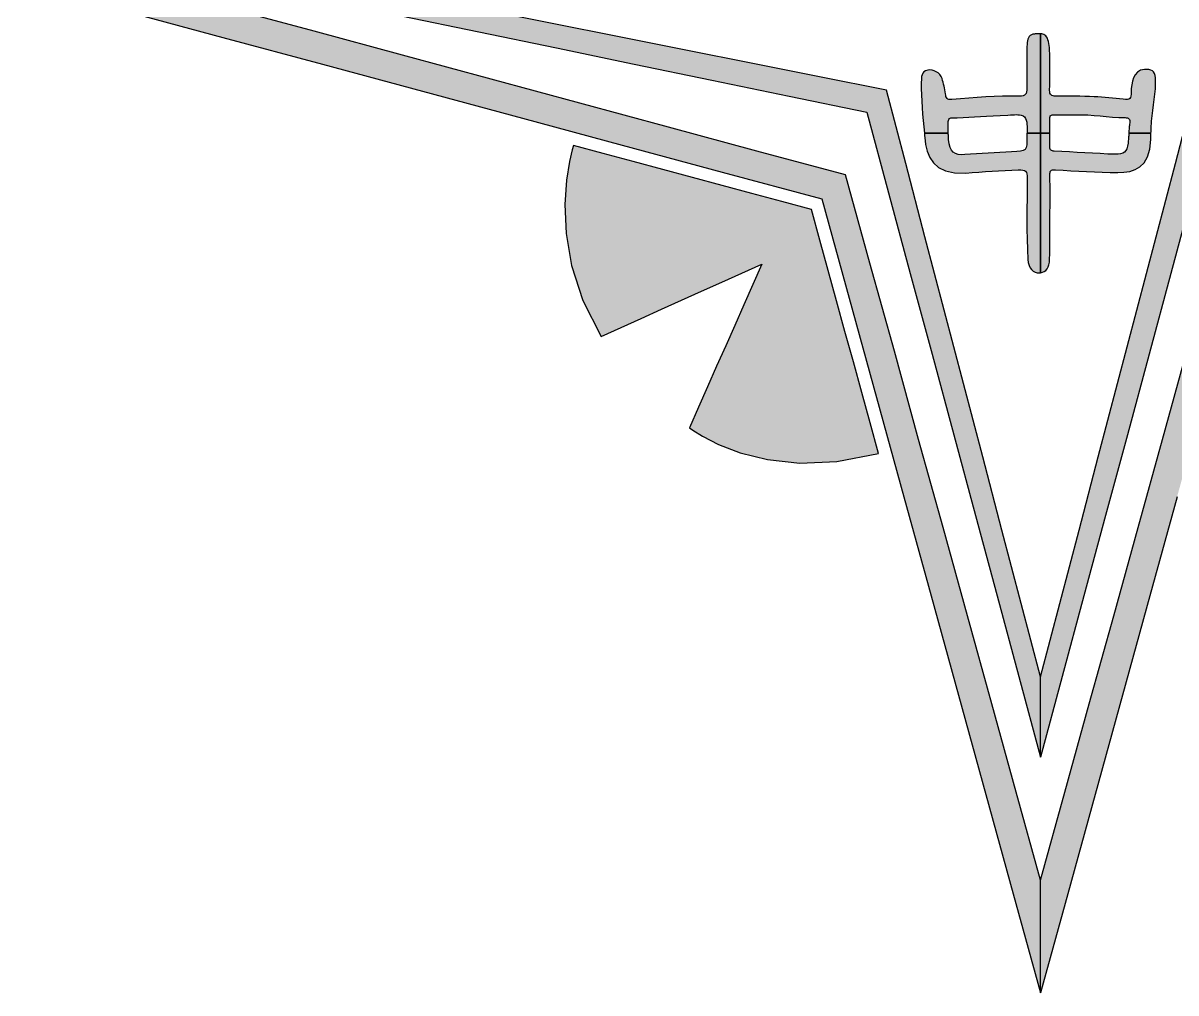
# Model space of a CAD drawing. Extents: x 10.5 to 37.6, y 10.6 to 37.5.
# Drawn here: x 10.54 to 25.9, y 10.6 to 23.52 of the extents above; entities that cross this region are included whole.
import ezdxf

# ---------------------------------------------------------------- set-up
doc = ezdxf.new("R2010")
doc.units = 0
doc.header["$MEASUREMENT"] = 0
doc.layers.add('_U_30EC_U_30A4_U_30E4_U_33', color=7, linetype='CONTINUOUS')

msp = doc.modelspace()

# ---------------------------------------------------------------- hatches: boundary and pattern name
at = {"layer": '_U_30EC_U_30A4_U_30E4_U_33'}
h = msp.add_hatch(color=29, dxfattribs=at)
h.dxf.hatch_style = 2
h.paths.add_polyline_path([(24.095, 12.1), (23.77, 13.274), (23.445, 14.449), (23.121, 15.624), (22.796, 16.799), (22.471, 17.973), (22.147, 19.148), (21.822, 20.323), (21.497, 21.497), (20.317, 21.816), (19.137, 22.135), (17.957, 22.454), (16.777, 22.773), (15.597, 23.092), (14.417, 23.411), (13.237, 23.73), (12.057, 24.048), (13.237, 24.371), (14.417, 24.694), (15.597, 25.016), (16.777, 25.339), (17.957, 25.662), (19.137, 25.984), (20.317, 26.307), (21.497, 26.63), (21.822, 27.799), (22.147, 28.967), (22.471, 30.136), (22.796, 31.305), (23.121, 32.474), (23.445, 33.643), (23.77, 34.812), (24.095, 35.981), (24.095, 36.168), (24.095, 36.356), (24.095, 36.543), (24.095, 36.731), (24.095, 36.918), (24.095, 37.106), (24.095, 37.293), (24.095, 37.481), (23.731, 36.166), (23.367, 34.851), (23.003, 33.537), (22.639, 32.222), (22.275, 30.907), (21.911, 29.592), (21.547, 28.278), (21.183, 26.963), (19.853, 26.599), (18.523, 26.234), (17.192, 25.87), (15.862, 25.506), (14.531, 25.141), (13.201, 24.777), (11.87, 24.413), (10.54, 24.048), (11.87, 23.689), (13.201, 23.33), (14.531, 22.972), (15.862, 22.613), (17.192, 22.254), (18.523, 21.895), (19.853, 21.536), (21.183, 21.177), (21.547, 19.854), (21.911, 18.532), (22.275, 17.21), (22.639, 15.888), (23.003, 14.566), (23.367, 13.244), (23.731, 11.921), (24.095, 10.599), (24.095, 10.787), (24.095, 10.974), (24.095, 11.162), (24.095, 11.349), (24.095, 11.537), (24.095, 11.725), (24.095, 11.912)])
h = msp.add_hatch(color=29, dxfattribs=at)
h.dxf.hatch_style = 2
h.paths.add_polyline_path([(24.095, 12.1), (24.419, 13.274), (24.744, 14.449), (25.069, 15.624), (25.393, 16.799), (25.718, 17.973), (26.043, 19.148), (26.367, 20.323), (26.692, 21.497), (27.872, 21.816), (29.052, 22.135), (30.232, 22.454), (31.412, 22.773), (32.592, 23.092), (33.772, 23.411), (34.952, 23.73), (36.132, 24.048), (34.952, 24.371), (33.772, 24.694), (32.592, 25.016), (31.412, 25.339), (30.232, 25.662), (29.052, 25.984), (27.872, 26.307), (26.692, 26.63), (26.367, 27.799), (26.043, 28.967), (25.718, 30.136), (25.393, 31.305), (25.069, 32.474), (24.744, 33.643), (24.419, 34.812), (24.095, 35.981), (24.095, 36.168), (24.095, 36.356), (24.095, 36.543), (24.095, 36.731), (24.095, 36.918), (24.095, 37.106), (24.095, 37.293), (24.095, 37.481), (24.459, 36.166), (24.822, 34.851), (25.186, 33.537), (25.55, 32.222), (25.914, 30.907), (26.278, 29.592), (26.642, 28.278), (27.006, 26.963), (28.336, 26.599), (29.667, 26.234), (30.997, 25.87), (32.327, 25.506), (33.658, 25.141), (34.988, 24.777), (36.319, 24.413), (37.649, 24.048), (36.319, 23.689), (34.988, 23.33), (33.658, 22.972), (32.328, 22.613), (30.997, 22.254), (29.667, 21.895), (28.336, 21.536), (27.006, 21.177), (26.642, 19.854), (26.278, 18.532), (25.914, 17.21), (25.55, 15.888), (25.186, 14.566), (24.822, 13.244), (24.459, 11.921), (24.095, 10.599), (24.095, 10.787), (24.095, 10.974), (24.095, 11.162), (24.095, 11.349), (24.095, 11.537), (24.095, 11.725), (24.095, 11.912)])
h = msp.add_hatch(color=29, dxfattribs=at)
h.dxf.hatch_style = 2
h.paths.add_polyline_path([(24.095, 14.809), (23.838, 15.787), (23.581, 16.764), (23.325, 17.741), (23.068, 18.718), (22.812, 19.696), (22.555, 20.673), (22.299, 21.65), (22.042, 22.627), (21.152, 22.805), (20.261, 22.983), (19.371, 23.16), (18.481, 23.338), (17.59, 23.516), (16.7, 23.693), (15.81, 23.871), (14.919, 24.048), (15.81, 24.232), (16.7, 24.415), (17.59, 24.599), (18.481, 24.782), (19.371, 24.965), (20.261, 25.149), (21.152, 25.332), (22.042, 25.515), (22.299, 26.485), (22.555, 27.454), (22.812, 28.424), (23.068, 29.393), (23.325, 30.363), (23.581, 31.332), (23.838, 32.302), (24.095, 33.271), (24.095, 33.405), (24.095, 33.538), (24.095, 33.672), (24.095, 33.806), (24.095, 33.939), (24.095, 34.073), (24.095, 34.206), (24.095, 34.34), (23.805, 33.275), (23.516, 32.211), (23.227, 31.146), (22.938, 30.082), (22.649, 29.017), (22.36, 27.953), (22.071, 26.888), (21.782, 25.824), (20.748, 25.602), (19.714, 25.38), (18.68, 25.158), (17.647, 24.936), (16.613, 24.714), (15.579, 24.492), (14.545, 24.27), (13.512, 24.048), (14.545, 23.834), (15.579, 23.619), (16.613, 23.405), (17.647, 23.19), (18.68, 22.975), (19.714, 22.761), (20.748, 22.546), (21.782, 22.332), (22.071, 21.258), (22.36, 20.184), (22.649, 19.11), (22.938, 18.036), (23.227, 16.962), (23.516, 15.888), (23.805, 14.814), (24.095, 13.74), (24.095, 13.874), (24.095, 14.008), (24.095, 14.141), (24.095, 14.275), (24.095, 14.408), (24.095, 14.542), (24.095, 14.676)])
h = msp.add_hatch(color=29, dxfattribs=at)
h.dxf.hatch_style = 2
h.paths.add_polyline_path([(24.095, 14.809), (24.351, 15.787), (24.608, 16.764), (24.864, 17.741), (25.121, 18.718), (25.377, 19.696), (25.634, 20.673), (25.891, 21.65), (26.147, 22.627), (27.038, 22.805), (27.928, 22.983), (28.818, 23.16), (29.709, 23.338), (30.599, 23.516), (31.489, 23.693), (32.379, 23.871), (33.27, 24.048), (32.379, 24.232), (31.489, 24.415), (30.599, 24.599), (29.709, 24.782), (28.818, 24.965), (27.928, 25.149), (27.038, 25.332), (26.147, 25.515), (25.891, 26.485), (25.634, 27.454), (25.377, 28.424), (25.121, 29.393), (24.864, 30.363), (24.608, 31.332), (24.351, 32.302), (24.095, 33.271), (24.095, 33.405), (24.095, 33.538), (24.095, 33.672), (24.095, 33.806), (24.095, 33.939), (24.095, 34.073), (24.095, 34.206), (24.095, 34.34), (24.384, 33.275), (24.673, 32.211), (24.962, 31.146), (25.251, 30.082), (25.54, 29.017), (25.829, 27.953), (26.119, 26.888), (26.408, 25.824), (27.441, 25.602), (28.475, 25.38), (29.509, 25.158), (30.543, 24.936), (31.576, 24.714), (32.61, 24.492), (33.644, 24.27), (34.678, 24.048), (33.644, 23.834), (32.61, 23.619), (31.576, 23.405), (30.543, 23.19), (29.509, 22.975), (28.475, 22.761), (27.441, 22.546), (26.408, 22.332), (26.119, 21.258), (25.829, 20.184), (25.54, 19.11), (25.251, 18.036), (24.962, 16.962), (24.673, 15.888), (24.384, 14.814), (24.095, 13.74), (24.095, 13.874), (24.095, 14.008), (24.095, 14.141), (24.095, 14.275), (24.095, 14.408), (24.095, 14.542), (24.095, 14.676)])
h = msp.add_hatch(color=29, dxfattribs=at)
h.dxf.hatch_style = 2
h.paths.add_polyline_path([(22.866, 22.054), (22.866, 22.059), (22.865, 22.065), (22.865, 22.072), (22.865, 22.078), (22.864, 22.086), (22.864, 22.093), (22.863, 22.102), (22.863, 22.11), (22.863, 22.168), (22.866, 22.208), (22.873, 22.234), (22.884, 22.249), (22.901, 22.256), (22.922, 22.258), (22.95, 22.258), (22.984, 22.258), (23.062, 22.262), (23.139, 22.266), (23.215, 22.272), (23.293, 22.277), (23.375, 22.282), (23.462, 22.287), (23.556, 22.291), (23.66, 22.294), (23.693, 22.296), (23.722, 22.298), (23.748, 22.3), (23.771, 22.301), (23.794, 22.3), (23.816, 22.298), (23.838, 22.292), (23.862, 22.283), (23.864, 22.281), (23.867, 22.28), (23.869, 22.279), (23.871, 22.277), (23.873, 22.276), (23.875, 22.274), (23.877, 22.272), (23.879, 22.27), (23.893, 22.25), (23.903, 22.226), (23.91, 22.201), (23.914, 22.173), (23.916, 22.144), (23.916, 22.114), (23.915, 22.084), (23.915, 22.054), (23.937, 22.054), (23.96, 22.054), (23.982, 22.054), (24.005, 22.054), (24.027, 22.054), (24.05, 22.054), (24.072, 22.054), (24.095, 22.054), (24.095, 22.219), (24.095, 22.385), (24.095, 22.55), (24.095, 22.716), (24.095, 22.881), (24.095, 23.047), (24.095, 23.212), (24.095, 23.378), (24.085, 23.378), (24.075, 23.379), (24.065, 23.379), (24.055, 23.378), (24.045, 23.378), (24.035, 23.377), (24.024, 23.376), (24.014, 23.375), (23.993, 23.371), (23.975, 23.364), (23.958, 23.355), (23.945, 23.342), (23.934, 23.326), (23.926, 23.307), (23.92, 23.285), (23.917, 23.26), (23.914, 23.184), (23.912, 23.108), (23.911, 23.032), (23.91, 22.957), (23.91, 22.881), (23.911, 22.805), (23.912, 22.729), (23.914, 22.653), (23.913, 22.625), (23.909, 22.603), (23.903, 22.584), (23.892, 22.57), (23.879, 22.559), (23.861, 22.552), (23.84, 22.548), (23.814, 22.547), (23.701, 22.547), (23.589, 22.545), (23.476, 22.542), (23.364, 22.537), (23.251, 22.53), (23.139, 22.522), (23.027, 22.513), (22.915, 22.502), (22.893, 22.501), (22.875, 22.503), (22.86, 22.508), (22.849, 22.516), (22.841, 22.527), (22.835, 22.542), (22.831, 22.559), (22.828, 22.579), (22.824, 22.605), (22.82, 22.631), (22.816, 22.656), (22.81, 22.682), (22.804, 22.707), (22.798, 22.732), (22.79, 22.757), (22.782, 22.782), (22.769, 22.81), (22.751, 22.835), (22.729, 22.856), (22.704, 22.873), (22.677, 22.885), (22.649, 22.893), (22.62, 22.896), (22.593, 22.893), (22.564, 22.883), (22.542, 22.87), (22.527, 22.853), (22.517, 22.833), (22.511, 22.811), (22.508, 22.787), (22.507, 22.761), (22.506, 22.736), (22.506, 22.65), (22.509, 22.565), (22.512, 22.48), (22.518, 22.394), (22.524, 22.309), (22.531, 22.224), (22.539, 22.139), (22.547, 22.054), (22.587, 22.054), (22.626, 22.054), (22.666, 22.054), (22.706, 22.054), (22.746, 22.054), (22.786, 22.054), (22.826, 22.054)])
h = msp.add_hatch(color=29, dxfattribs=at)
h.dxf.hatch_style = 2
h.paths.add_polyline_path([(24.218, 22.054), (24.218, 22.078), (24.218, 22.102), (24.218, 22.127), (24.218, 22.151), (24.218, 22.175), (24.218, 22.199), (24.218, 22.224), (24.218, 22.248), (24.218, 22.263), (24.221, 22.274), (24.225, 22.284), (24.231, 22.291), (24.239, 22.295), (24.248, 22.298), (24.26, 22.3), (24.274, 22.3), (24.31, 22.299), (24.345, 22.299), (24.381, 22.299), (24.416, 22.299), (24.452, 22.299), (24.487, 22.299), (24.523, 22.299), (24.558, 22.299), (24.642, 22.299), (24.725, 22.296), (24.807, 22.29), (24.889, 22.283), (24.971, 22.276), (25.054, 22.269), (25.136, 22.264), (25.22, 22.261), (25.237, 22.26), (25.251, 22.257), (25.263, 22.252), (25.271, 22.245), (25.278, 22.236), (25.282, 22.224), (25.283, 22.21), (25.282, 22.192), (25.281, 22.175), (25.279, 22.158), (25.277, 22.141), (25.276, 22.123), (25.275, 22.106), (25.273, 22.089), (25.272, 22.071), (25.271, 22.054), (25.308, 22.054), (25.345, 22.054), (25.382, 22.054), (25.419, 22.054), (25.455, 22.054), (25.492, 22.054), (25.529, 22.054), (25.566, 22.054), (25.567, 22.075), (25.567, 22.095), (25.568, 22.115), (25.569, 22.134), (25.57, 22.154), (25.571, 22.174), (25.573, 22.194), (25.574, 22.215), (25.581, 22.287), (25.59, 22.358), (25.601, 22.43), (25.61, 22.502), (25.619, 22.573), (25.625, 22.645), (25.627, 22.718), (25.625, 22.79), (25.62, 22.822), (25.612, 22.848), (25.6, 22.869), (25.584, 22.884), (25.563, 22.895), (25.539, 22.901), (25.511, 22.902), (25.479, 22.9), (25.427, 22.891), (25.386, 22.867), (25.355, 22.833), (25.333, 22.791), (25.318, 22.745), (25.309, 22.696), (25.304, 22.649), (25.303, 22.605), (25.302, 22.573), (25.299, 22.548), (25.293, 22.529), (25.284, 22.515), (25.27, 22.507), (25.251, 22.503), (25.226, 22.503), (25.196, 22.505), (25.148, 22.511), (25.1, 22.516), (25.052, 22.521), (25.003, 22.525), (24.955, 22.53), (24.907, 22.534), (24.859, 22.537), (24.811, 22.539), (24.747, 22.542), (24.683, 22.544), (24.619, 22.545), (24.555, 22.546), (24.491, 22.547), (24.427, 22.547), (24.363, 22.547), (24.299, 22.547), (24.278, 22.548), (24.261, 22.551), (24.246, 22.556), (24.235, 22.564), (24.226, 22.574), (24.22, 22.588), (24.217, 22.606), (24.216, 22.628), (24.218, 22.687), (24.218, 22.745), (24.218, 22.803), (24.218, 22.861), (24.218, 22.919), (24.218, 22.977), (24.217, 23.035), (24.217, 23.094), (24.217, 23.12), (24.216, 23.146), (24.215, 23.171), (24.214, 23.197), (24.211, 23.223), (24.207, 23.249), (24.202, 23.274), (24.194, 23.299), (24.186, 23.319), (24.176, 23.336), (24.165, 23.349), (24.153, 23.359), (24.14, 23.367), (24.125, 23.372), (24.11, 23.376), (24.095, 23.378), (24.095, 23.212), (24.095, 23.047), (24.095, 22.881), (24.095, 22.716), (24.095, 22.55), (24.095, 22.385), (24.095, 22.219), (24.095, 22.054), (24.11, 22.054), (24.126, 22.054), (24.141, 22.054), (24.157, 22.054), (24.172, 22.054), (24.187, 22.054), (24.203, 22.054)])
h = msp.add_hatch(color=29, dxfattribs=at)
h.dxf.hatch_style = 2
h.paths.add_polyline_path([(23.915, 22.054), (23.914, 22.049), (23.914, 22.043), (23.914, 22.038), (23.914, 22.032), (23.914, 22.027), (23.914, 22.022), (23.914, 22.017), (23.914, 22.012), (23.913, 21.946), (23.911, 21.897), (23.903, 21.862), (23.889, 21.838), (23.864, 21.822), (23.828, 21.814), (23.777, 21.809), (23.709, 21.805), (23.631, 21.802), (23.553, 21.797), (23.475, 21.793), (23.397, 21.788), (23.319, 21.783), (23.241, 21.778), (23.163, 21.774), (23.085, 21.77), (23.038, 21.767), (22.997, 21.771), (22.961, 21.781), (22.931, 21.8), (22.907, 21.827), (22.889, 21.863), (22.877, 21.91), (22.87, 21.968), (22.87, 21.98), (22.869, 21.991), (22.868, 22), (22.868, 22.009), (22.868, 22.018), (22.867, 22.028), (22.866, 22.04), (22.866, 22.054), (22.826, 22.054), (22.786, 22.054), (22.746, 22.054), (22.706, 22.054), (22.666, 22.054), (22.626, 22.054), (22.587, 22.054), (22.547, 22.054), (22.547, 22.047), (22.548, 22.04), (22.549, 22.033), (22.549, 22.026), (22.55, 22.019), (22.55, 22.012), (22.551, 22.005), (22.552, 21.998), (22.564, 21.903), (22.585, 21.813), (22.618, 21.73), (22.668, 21.657), (22.737, 21.598), (22.829, 21.553), (22.949, 21.527), (23.098, 21.52), (23.185, 21.528), (23.273, 21.536), (23.36, 21.542), (23.448, 21.547), (23.535, 21.552), (23.623, 21.557), (23.711, 21.561), (23.798, 21.565), (23.832, 21.565), (23.859, 21.563), (23.88, 21.557), (23.896, 21.547), (23.906, 21.532), (23.913, 21.512), (23.917, 21.486), (23.918, 21.453), (23.917, 21.318), (23.915, 21.183), (23.914, 21.047), (23.913, 20.912), (23.914, 20.777), (23.916, 20.642), (23.92, 20.506), (23.927, 20.371), (23.932, 20.329), (23.942, 20.293), (23.956, 20.261), (23.974, 20.236), (23.996, 20.216), (24.021, 20.202), (24.05, 20.194), (24.081, 20.192), (24.083, 20.192), (24.085, 20.192), (24.086, 20.193), (24.088, 20.193), (24.09, 20.194), (24.091, 20.194), (24.093, 20.195), (24.095, 20.195), (24.095, 20.427), (24.095, 20.66), (24.095, 20.892), (24.095, 21.124), (24.095, 21.357), (24.095, 21.589), (24.095, 21.821), (24.095, 22.054), (24.072, 22.054), (24.05, 22.054), (24.027, 22.054), (24.005, 22.054), (23.982, 22.054), (23.96, 22.054), (23.937, 22.054)])
h = msp.add_hatch(color=29, dxfattribs=at)
h.dxf.hatch_style = 2
h.paths.add_polyline_path([(25.271, 22.054), (25.27, 22.037), (25.269, 22.02), (25.268, 22.003), (25.266, 21.986), (25.265, 21.969), (25.264, 21.952), (25.262, 21.935), (25.26, 21.919), (25.253, 21.88), (25.243, 21.847), (25.229, 21.821), (25.212, 21.801), (25.189, 21.786), (25.162, 21.777), (25.129, 21.772), (25.09, 21.772), (24.989, 21.776), (24.887, 21.782), (24.785, 21.787), (24.684, 21.792), (24.582, 21.798), (24.48, 21.804), (24.379, 21.809), (24.277, 21.814), (24.264, 21.816), (24.252, 21.818), (24.242, 21.821), (24.234, 21.826), (24.227, 21.833), (24.223, 21.842), (24.22, 21.854), (24.219, 21.869), (24.219, 21.892), (24.219, 21.915), (24.219, 21.938), (24.219, 21.961), (24.219, 21.984), (24.219, 22.008), (24.218, 22.031), (24.218, 22.054), (24.203, 22.054), (24.187, 22.054), (24.172, 22.054), (24.157, 22.054), (24.141, 22.054), (24.126, 22.054), (24.11, 22.054), (24.095, 22.054), (24.095, 21.821), (24.095, 21.589), (24.095, 21.357), (24.095, 21.124), (24.095, 20.892), (24.095, 20.66), (24.095, 20.427), (24.095, 20.195), (24.121, 20.2), (24.145, 20.211), (24.165, 20.226), (24.182, 20.246), (24.196, 20.271), (24.207, 20.301), (24.213, 20.336), (24.216, 20.376), (24.217, 20.446), (24.218, 20.516), (24.218, 20.586), (24.218, 20.656), (24.218, 20.726), (24.218, 20.796), (24.217, 20.866), (24.217, 20.936), (24.218, 20.936), (24.218, 20.936), (24.218, 20.936), (24.219, 20.936), (24.219, 20.936), (24.219, 20.936), (24.22, 20.936), (24.22, 20.936), (24.22, 21.006), (24.221, 21.076), (24.221, 21.146), (24.221, 21.216), (24.221, 21.286), (24.221, 21.356), (24.22, 21.426), (24.219, 21.496), (24.219, 21.516), (24.221, 21.532), (24.225, 21.545), (24.232, 21.554), (24.241, 21.56), (24.254, 21.564), (24.271, 21.566), (24.292, 21.565), (24.396, 21.56), (24.5, 21.554), (24.604, 21.548), (24.708, 21.542), (24.812, 21.537), (24.917, 21.533), (25.021, 21.531), (25.125, 21.53), (25.205, 21.534), (25.282, 21.545), (25.354, 21.568), (25.418, 21.605), (25.473, 21.66), (25.518, 21.737), (25.549, 21.839), (25.565, 21.969), (25.565, 21.981), (25.565, 21.993), (25.565, 22.004), (25.565, 22.014), (25.565, 22.024), (25.566, 22.034), (25.566, 22.044), (25.566, 22.054), (25.529, 22.054), (25.492, 22.054), (25.455, 22.054), (25.419, 22.054), (25.382, 22.054), (25.345, 22.054), (25.308, 22.054)])
h = msp.add_hatch(color=29, dxfattribs=at)
h.dxf.hatch_style = 2
h.paths.add_polyline_path([(17.874, 21.89), (17.857, 21.834), (17.819, 21.675), (17.779, 21.426), (17.757, 21.103), (17.773, 20.719), (17.845, 20.289), (17.995, 19.826), (18.24, 19.345), (18.508, 19.466), (18.776, 19.586), (19.044, 19.707), (19.311, 19.828), (19.579, 19.948), (19.847, 20.069), (20.115, 20.19), (20.383, 20.31), (20.262, 20.038), (20.141, 19.765), (20.021, 19.493), (19.9, 19.22), (19.779, 18.948), (19.659, 18.675), (19.538, 18.403), (19.417, 18.13), (19.462, 18.098), (19.593, 18.016), (19.805, 17.908), (20.095, 17.796), (20.457, 17.706), (20.888, 17.658), (21.382, 17.678), (21.936, 17.788), (21.824, 18.194), (21.712, 18.6), (21.601, 19.006), (21.489, 19.412), (21.377, 19.818), (21.266, 20.224), (21.154, 20.629), (21.042, 21.035), (20.646, 21.142), (20.25, 21.249), (19.854, 21.356), (19.458, 21.463), (19.062, 21.57), (18.666, 21.677), (18.27, 21.784)])

# ---------------------------------------------------------------- linework, layer by layer
for points in [[(11.87, 23.689), (13.201, 23.33), (14.531, 22.972), (15.862, 22.613), (17.192, 22.254), (18.523, 21.895), (19.853, 21.536), (21.183, 21.177), (21.547, 19.854), (21.911, 18.532), (22.275, 17.21), (22.639, 15.888), (23.003, 14.566), (23.367, 13.244), (23.731, 11.921), (24.095, 10.599), (24.095, 10.787), (24.095, 10.974), (24.095, 11.162), (24.095, 11.349), (24.095, 11.537), (24.095, 11.725), (24.095, 11.912), (24.095, 12.1), (24.095, 12.1)], [(24.095, 12.1), (23.77, 13.274), (23.445, 14.449), (23.121, 15.624), (22.796, 16.799), (22.471, 17.973), (22.147, 19.148), (21.822, 20.323), (21.497, 21.497), (20.317, 21.816), (19.137, 22.135), (17.957, 22.454), (16.777, 22.773), (15.597, 23.092), (14.417, 23.411), (13.237, 23.73)], [(24.095, 14.809), (23.838, 15.787), (23.581, 16.764), (23.325, 17.741), (23.068, 18.718), (22.812, 19.696), (22.555, 20.673), (22.299, 21.65), (22.042, 22.627), (21.152, 22.805), (20.261, 22.983), (19.371, 23.16), (18.481, 23.338), (17.59, 23.516), (16.7, 23.693)], [(15.579, 23.619), (16.613, 23.405), (17.647, 23.19), (18.68, 22.975), (19.714, 22.761), (20.748, 22.546), (21.782, 22.332), (22.071, 21.258), (22.36, 20.184), (22.649, 19.11), (22.938, 18.036), (23.227, 16.962), (23.516, 15.888), (23.805, 14.814), (24.095, 13.74), (24.095, 13.874), (24.095, 14.008), (24.095, 14.141), (24.095, 14.275), (24.095, 14.408), (24.095, 14.542), (24.095, 14.676), (24.095, 14.809), (24.095, 14.809)], [(22.866, 22.054), (22.866, 22.059), (22.865, 22.065), (22.865, 22.072), (22.865, 22.078), (22.864, 22.086), (22.864, 22.093), (22.863, 22.102), (22.863, 22.11), (22.863, 22.168), (22.866, 22.208), (22.873, 22.234), (22.884, 22.249), (22.901, 22.256), (22.922, 22.258), (22.95, 22.258), (22.984, 22.258), (23.062, 22.262), (23.139, 22.266), (23.215, 22.272), (23.293, 22.277), (23.375, 22.282), (23.462, 22.287), (23.556, 22.291), (23.66, 22.294), (23.693, 22.296), (23.722, 22.298), (23.748, 22.3), (23.771, 22.301), (23.794, 22.3), (23.816, 22.298), (23.838, 22.292), (23.862, 22.283), (23.864, 22.281), (23.867, 22.28), (23.869, 22.279), (23.871, 22.277), (23.873, 22.276), (23.875, 22.274), (23.877, 22.272), (23.879, 22.27), (23.893, 22.25), (23.903, 22.226), (23.91, 22.201), (23.914, 22.173), (23.916, 22.144), (23.916, 22.114), (23.915, 22.084), (23.915, 22.054), (23.937, 22.054), (23.96, 22.054), (23.982, 22.054), (24.005, 22.054), (24.027, 22.054), (24.05, 22.054), (24.072, 22.054), (24.095, 22.054), (24.095, 22.219), (24.095, 22.385), (24.095, 22.55), (24.095, 22.716), (24.095, 22.881), (24.095, 23.047), (24.095, 23.212), (24.095, 23.378), (24.085, 23.378), (24.075, 23.379), (24.065, 23.379), (24.055, 23.378), (24.045, 23.378), (24.035, 23.377), (24.024, 23.376), (24.014, 23.375), (23.993, 23.371), (23.975, 23.364), (23.958, 23.355), (23.945, 23.342), (23.934, 23.326), (23.926, 23.307), (23.92, 23.285), (23.917, 23.26), (23.914, 23.184), (23.912, 23.108), (23.911, 23.032), (23.91, 22.957), (23.91, 22.881), (23.911, 22.805), (23.912, 22.729), (23.914, 22.653), (23.913, 22.625), (23.909, 22.603), (23.903, 22.584), (23.892, 22.57), (23.879, 22.559), (23.861, 22.552), (23.84, 22.548), (23.814, 22.547), (23.701, 22.547), (23.589, 22.545), (23.476, 22.542), (23.364, 22.537), (23.251, 22.53), (23.139, 22.522), (23.027, 22.513), (22.915, 22.502), (22.893, 22.501), (22.875, 22.503), (22.86, 22.508), (22.849, 22.516), (22.841, 22.527), (22.835, 22.542), (22.831, 22.559), (22.828, 22.579), (22.824, 22.605), (22.82, 22.631), (22.816, 22.656), (22.81, 22.682), (22.804, 22.707), (22.798, 22.732), (22.79, 22.757), (22.782, 22.782), (22.769, 22.81), (22.751, 22.835), (22.729, 22.856), (22.704, 22.873), (22.677, 22.885), (22.649, 22.893), (22.62, 22.896), (22.593, 22.893), (22.564, 22.883), (22.542, 22.87), (22.527, 22.853), (22.517, 22.833), (22.511, 22.811), (22.508, 22.787), (22.507, 22.761), (22.506, 22.736), (22.506, 22.65), (22.509, 22.565), (22.512, 22.48), (22.518, 22.394), (22.524, 22.309), (22.531, 22.224), (22.539, 22.139), (22.547, 22.054), (22.587, 22.054), (22.626, 22.054), (22.666, 22.054), (22.706, 22.054), (22.746, 22.054), (22.786, 22.054), (22.826, 22.054), (22.866, 22.054), (22.866, 22.054)], [(24.218, 22.054), (24.218, 22.078), (24.218, 22.102), (24.218, 22.127), (24.218, 22.151), (24.218, 22.175), (24.218, 22.199), (24.218, 22.224), (24.218, 22.248), (24.218, 22.263), (24.221, 22.274), (24.225, 22.284), (24.231, 22.291), (24.239, 22.295), (24.248, 22.298), (24.26, 22.3), (24.274, 22.3), (24.31, 22.299), (24.345, 22.299), (24.381, 22.299), (24.416, 22.299), (24.452, 22.299), (24.487, 22.299), (24.523, 22.299), (24.558, 22.299), (24.642, 22.299), (24.725, 22.296), (24.807, 22.29), (24.889, 22.283), (24.971, 22.276), (25.054, 22.269), (25.136, 22.264), (25.22, 22.261), (25.237, 22.26), (25.251, 22.257), (25.263, 22.252), (25.271, 22.245), (25.278, 22.236), (25.282, 22.224), (25.283, 22.21), (25.282, 22.192), (25.281, 22.175), (25.279, 22.158), (25.277, 22.141), (25.276, 22.123), (25.275, 22.106), (25.273, 22.089), (25.272, 22.071), (25.271, 22.054), (25.308, 22.054), (25.345, 22.054), (25.382, 22.054), (25.419, 22.054), (25.455, 22.054), (25.492, 22.054), (25.529, 22.054), (25.566, 22.054), (25.567, 22.075), (25.567, 22.095), (25.568, 22.115), (25.569, 22.134), (25.57, 22.154), (25.571, 22.174), (25.573, 22.194), (25.574, 22.215), (25.581, 22.287), (25.59, 22.358), (25.601, 22.43), (25.61, 22.502), (25.619, 22.573), (25.625, 22.645), (25.627, 22.718), (25.625, 22.79), (25.62, 22.822), (25.612, 22.848), (25.6, 22.869), (25.584, 22.884), (25.563, 22.895), (25.539, 22.901), (25.511, 22.902), (25.479, 22.9), (25.427, 22.891), (25.386, 22.867), (25.355, 22.833), (25.333, 22.791), (25.318, 22.745), (25.309, 22.696), (25.304, 22.649), (25.303, 22.605), (25.302, 22.573), (25.299, 22.548), (25.293, 22.529), (25.284, 22.515), (25.27, 22.507), (25.251, 22.503), (25.226, 22.503), (25.196, 22.505), (25.148, 22.511), (25.1, 22.516), (25.052, 22.521), (25.003, 22.525), (24.955, 22.53), (24.907, 22.534), (24.859, 22.537), (24.811, 22.539), (24.747, 22.542), (24.683, 22.544), (24.619, 22.545), (24.555, 22.546), (24.491, 22.547), (24.427, 22.547), (24.363, 22.547), (24.299, 22.547), (24.278, 22.548), (24.261, 22.551), (24.246, 22.556), (24.235, 22.564), (24.226, 22.574), (24.22, 22.588), (24.217, 22.606), (24.216, 22.628), (24.218, 22.687), (24.218, 22.745), (24.218, 22.803), (24.218, 22.861), (24.218, 22.919), (24.218, 22.977), (24.217, 23.035), (24.217, 23.094), (24.217, 23.12), (24.216, 23.146), (24.215, 23.171), (24.214, 23.197), (24.211, 23.223), (24.207, 23.249), (24.202, 23.274), (24.194, 23.299), (24.186, 23.319), (24.176, 23.336), (24.165, 23.349), (24.153, 23.359), (24.14, 23.367), (24.125, 23.372), (24.11, 23.376), (24.095, 23.378), (24.095, 23.212), (24.095, 23.047), (24.095, 22.881), (24.095, 22.716), (24.095, 22.55), (24.095, 22.385), (24.095, 22.219), (24.095, 22.054), (24.11, 22.054), (24.126, 22.054), (24.141, 22.054), (24.157, 22.054), (24.172, 22.054), (24.187, 22.054), (24.203, 22.054), (24.218, 22.054), (24.218, 22.054)], [(24.095, 14.809), (24.351, 15.787), (24.608, 16.764), (24.864, 17.741), (25.121, 18.718), (25.377, 19.696), (25.634, 20.673), (25.891, 21.65), (26.147, 22.627)], [(23.915, 22.054), (23.914, 22.049), (23.914, 22.043), (23.914, 22.038), (23.914, 22.032), (23.914, 22.027), (23.914, 22.022), (23.914, 22.017), (23.914, 22.012), (23.913, 21.946), (23.911, 21.897), (23.903, 21.862), (23.889, 21.838), (23.864, 21.822), (23.828, 21.814), (23.777, 21.809), (23.709, 21.805), (23.631, 21.802), (23.553, 21.797), (23.475, 21.793), (23.397, 21.788), (23.319, 21.783), (23.241, 21.778), (23.163, 21.774), (23.085, 21.77), (23.038, 21.767), (22.997, 21.771), (22.961, 21.781), (22.931, 21.8), (22.907, 21.827), (22.889, 21.863), (22.877, 21.91), (22.87, 21.968), (22.87, 21.98), (22.869, 21.991), (22.868, 22), (22.868, 22.009), (22.868, 22.018), (22.867, 22.028), (22.866, 22.04), (22.866, 22.054), (22.826, 22.054), (22.786, 22.054), (22.746, 22.054), (22.706, 22.054), (22.666, 22.054), (22.626, 22.054), (22.587, 22.054), (22.547, 22.054), (22.547, 22.047), (22.548, 22.04), (22.549, 22.033), (22.549, 22.026), (22.55, 22.019), (22.55, 22.012), (22.551, 22.005), (22.552, 21.998), (22.564, 21.903), (22.585, 21.813), (22.618, 21.73), (22.668, 21.657), (22.737, 21.598), (22.829, 21.553), (22.949, 21.527), (23.098, 21.52), (23.185, 21.528), (23.273, 21.536), (23.36, 21.542), (23.448, 21.547), (23.535, 21.552), (23.623, 21.557), (23.711, 21.561), (23.798, 21.565), (23.832, 21.565), (23.859, 21.563), (23.88, 21.557), (23.896, 21.547), (23.906, 21.532), (23.913, 21.512), (23.917, 21.486), (23.918, 21.453), (23.917, 21.318), (23.915, 21.183), (23.914, 21.047), (23.913, 20.912), (23.914, 20.777), (23.916, 20.642), (23.92, 20.506), (23.927, 20.371), (23.932, 20.329), (23.942, 20.293), (23.956, 20.261), (23.974, 20.236), (23.996, 20.216), (24.021, 20.202), (24.05, 20.194), (24.081, 20.192), (24.083, 20.192), (24.085, 20.192), (24.086, 20.193), (24.088, 20.193), (24.09, 20.194), (24.091, 20.194), (24.093, 20.195), (24.095, 20.195), (24.095, 20.427), (24.095, 20.66), (24.095, 20.892), (24.095, 21.124), (24.095, 21.357), (24.095, 21.589), (24.095, 21.821), (24.095, 22.054), (24.072, 22.054), (24.05, 22.054), (24.027, 22.054), (24.005, 22.054), (23.982, 22.054), (23.96, 22.054), (23.937, 22.054), (23.915, 22.054), (23.915, 22.054)], [(25.271, 22.054), (25.27, 22.037), (25.269, 22.02), (25.268, 22.003), (25.266, 21.986), (25.265, 21.969), (25.264, 21.952), (25.262, 21.935), (25.26, 21.919), (25.253, 21.88), (25.243, 21.847), (25.229, 21.821), (25.212, 21.801), (25.189, 21.786), (25.162, 21.777), (25.129, 21.772), (25.09, 21.772), (24.989, 21.776), (24.887, 21.782), (24.785, 21.787), (24.684, 21.792), (24.582, 21.798), (24.48, 21.804), (24.379, 21.809), (24.277, 21.814), (24.264, 21.816), (24.252, 21.818), (24.242, 21.821), (24.234, 21.826), (24.227, 21.833), (24.223, 21.842), (24.22, 21.854), (24.219, 21.869), (24.219, 21.892), (24.219, 21.915), (24.219, 21.938), (24.219, 21.961), (24.219, 21.984), (24.219, 22.008), (24.218, 22.031), (24.218, 22.054), (24.203, 22.054), (24.187, 22.054), (24.172, 22.054), (24.157, 22.054), (24.141, 22.054), (24.126, 22.054), (24.11, 22.054), (24.095, 22.054), (24.095, 21.821), (24.095, 21.589), (24.095, 21.357), (24.095, 21.124), (24.095, 20.892), (24.095, 20.66), (24.095, 20.427), (24.095, 20.195), (24.121, 20.2), (24.145, 20.211), (24.165, 20.226), (24.182, 20.246), (24.196, 20.271), (24.207, 20.301), (24.213, 20.336), (24.216, 20.376), (24.217, 20.446), (24.218, 20.516), (24.218, 20.586), (24.218, 20.656), (24.218, 20.726), (24.218, 20.796), (24.217, 20.866), (24.217, 20.936), (24.218, 20.936), (24.218, 20.936), (24.218, 20.936), (24.219, 20.936), (24.219, 20.936), (24.219, 20.936), (24.22, 20.936), (24.22, 20.936), (24.22, 21.006), (24.221, 21.076), (24.221, 21.146), (24.221, 21.216), (24.221, 21.286), (24.221, 21.356), (24.22, 21.426), (24.219, 21.496), (24.219, 21.516), (24.221, 21.532), (24.225, 21.545), (24.232, 21.554), (24.241, 21.56), (24.254, 21.564), (24.271, 21.566), (24.292, 21.565), (24.396, 21.56), (24.5, 21.554), (24.604, 21.548), (24.708, 21.542), (24.812, 21.537), (24.917, 21.533), (25.021, 21.531), (25.125, 21.53), (25.205, 21.534), (25.282, 21.545), (25.354, 21.568), (25.418, 21.605), (25.473, 21.66), (25.518, 21.737), (25.549, 21.839), (25.565, 21.969), (25.565, 21.981), (25.565, 21.993), (25.565, 22.004), (25.565, 22.014), (25.565, 22.024), (25.566, 22.034), (25.566, 22.044), (25.566, 22.054), (25.529, 22.054), (25.492, 22.054), (25.455, 22.054), (25.419, 22.054), (25.382, 22.054), (25.345, 22.054), (25.308, 22.054), (25.271, 22.054), (25.271, 22.054)], [(17.874, 21.89), (17.857, 21.834), (17.819, 21.675), (17.779, 21.426), (17.757, 21.103), (17.773, 20.719), (17.845, 20.289), (17.995, 19.826), (18.24, 19.345), (18.508, 19.466), (18.776, 19.586), (19.044, 19.707), (19.311, 19.828), (19.579, 19.948), (19.847, 20.069), (20.115, 20.19), (20.383, 20.31), (20.262, 20.038), (20.141, 19.765), (20.021, 19.493), (19.9, 19.22), (19.779, 18.948), (19.659, 18.675), (19.538, 18.403), (19.417, 18.13), (19.462, 18.098), (19.593, 18.016), (19.805, 17.908), (20.095, 17.796), (20.457, 17.706), (20.888, 17.658), (21.382, 17.678), (21.936, 17.788), (21.824, 18.194), (21.712, 18.6), (21.601, 19.006), (21.489, 19.412), (21.377, 19.818), (21.266, 20.224), (21.154, 20.629), (21.042, 21.035), (20.646, 21.142), (20.25, 21.249), (19.854, 21.356), (19.458, 21.463), (19.062, 21.57), (18.666, 21.677), (18.27, 21.784), (17.874, 21.89), (17.874, 21.89)], [(26.119, 21.258), (25.829, 20.184), (25.54, 19.11), (25.251, 18.036), (24.962, 16.962), (24.673, 15.888), (24.384, 14.814), (24.095, 13.74), (24.095, 13.874), (24.095, 14.008), (24.095, 14.141), (24.095, 14.275), (24.095, 14.408), (24.095, 14.542), (24.095, 14.676), (24.095, 14.809), (24.095, 14.809)], [(24.095, 12.1), (24.419, 13.274), (24.744, 14.449), (25.069, 15.624), (25.393, 16.799), (25.718, 17.973), (26.043, 19.148)], [(25.914, 17.21), (25.55, 15.888), (25.186, 14.566), (24.822, 13.244), (24.459, 11.921), (24.095, 10.599), (24.095, 10.787), (24.095, 10.974), (24.095, 11.162), (24.095, 11.349), (24.095, 11.537), (24.095, 11.725), (24.095, 11.912), (24.095, 12.1), (24.095, 12.1)]]:
    msp.add_lwpolyline(points, dxfattribs=at)

doc.saveas('drawing.dxf')
